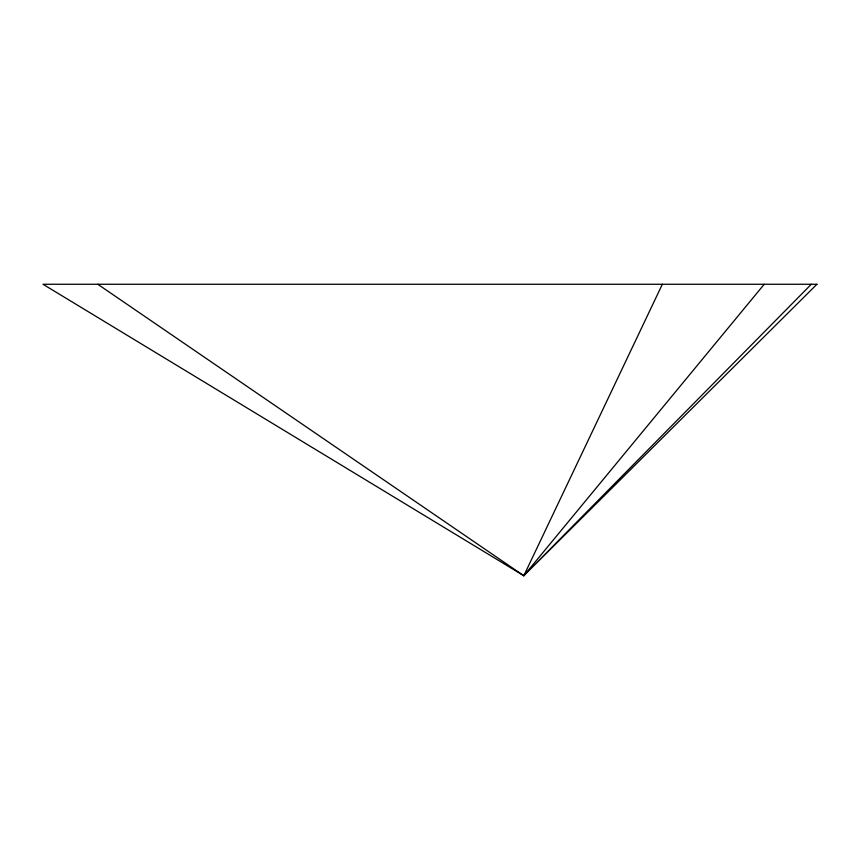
<?xml version="1.0" encoding="UTF-8"?>
<svg xmlns="http://www.w3.org/2000/svg" width="860" height="860" viewBox="0 0 860 860"><rect width="100%" height="100%" fill="white"/><g stroke="black" fill="none" stroke-linecap="round" stroke-linejoin="round"><path stroke-width="1.29" d="M662.351 284.262L523.815 575.738L43 284.262L817 284.262M764.228 284.262L523.815 575.738L97.793 284.262M811.313 284.262L523.815 575.738L816.914 284.262"/></g></svg>
